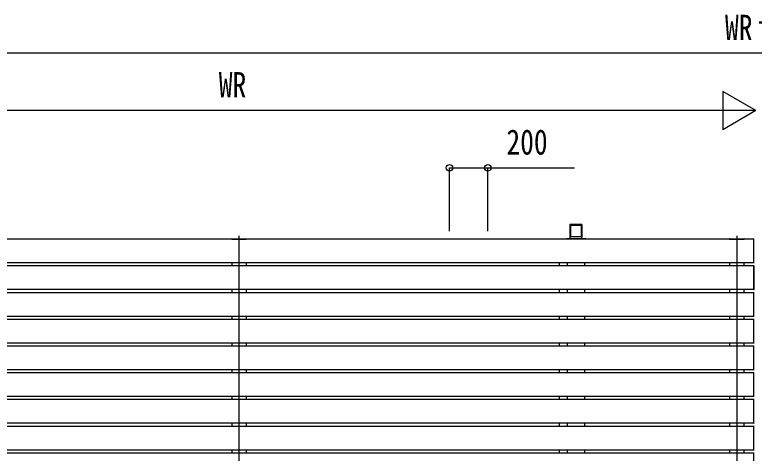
# Model space of a CAD drawing. Units: millimetres, scale not verified. Extents: x -16820 to 16820, y -11881 to 11886.
# Drawn here: x -12951 to -9082, y -4991 to -2696 of the extents above; entities that cross this region are included whole.
import ezdxf
from ezdxf.enums import TextEntityAlignment as Align

# ---------------------------------------------------------------- set-up
doc = ezdxf.new("R2010")
doc.units = ezdxf.units.MM
doc.header["$LTSCALE"] = 60
for name, color, linetype in [('0-4_YKK_12', 2, 'Continuous'), ('0-5_YKK_13', 4, 'Continuous'), ('0-6_YKK_A1', 4, 'Continuous'), ('0-7_YKK_D', 6, 'Continuous')]:
    doc.layers.add(name, color=color, linetype=linetype)
doc.styles.add('ＭＳ ゴシック', font='')
doc.styles.get('ＭＳ ゴシック').set_extended_font_data('MS Gothic')

msp = doc.modelspace()

# ---------------------------------------------------------------- linework, layer by layer
at = {"layer": '0-4_YKK_12'}
for p, q in [((-11777.92, -3853.71), (-11777.92, -7400.08)), ((-9172.92, -3853.71), (-9172.92, -7400.08))]:
    msp.add_line(p, q, dxfattribs=at)
at = {"layer": '0-5_YKK_13'}
for p, q in [((-11814.83, -3868.3), (-11741.01, -3868.3)), ((-9209.83, -3868.3), (-9136.01, -3868.3)), ((-11815.92, -3870.8), (-11815.83, -3869.24)), ((-11815.92, -3870.8), (-11739.92, -3870.8)), ((-11740.02, -3869.24), (-11739.92, -3870.8)), ((-9210.92, -3870.8), (-9210.83, -3869.24)), ((-9210.92, -3870.8), (-9134.92, -3870.8)), ((-9135.02, -3869.24), (-9134.92, -3870.8)), ((-9083.42, -3993.8), (-9083.42, -3871.8)), ((-9083.42, -3995.1), (-9083.42, -3993.8)), ((-9081.86, -3995), (-9083.42, -3995.1)), ((-9083.42, -4133.8), (-9083.42, -4011.8)), ((-9083.42, -4135.1), (-9083.42, -4133.8)), ((-9081.86, -4135), (-9083.42, -4135.1)), ((-9083.42, -4273.8), (-9083.42, -4151.8)), ((-9083.42, -4275.1), (-9083.42, -4273.8)), ((-9081.86, -4275), (-9083.42, -4275.1)), ((-9083.42, -4413.8), (-9083.42, -4291.8)), ((-9083.42, -4415.1), (-9083.42, -4413.8)), ((-9081.86, -4415), (-9083.42, -4415.1)), ((-9083.42, -4553.8), (-9083.42, -4431.8)), ((-9083.42, -4555.1), (-9083.42, -4553.8)), ((-9081.86, -4555), (-9083.42, -4555.1)), ((-9083.42, -4693.8), (-9083.42, -4571.8)), ((-9083.42, -4695.1), (-9083.42, -4693.8)), ((-9081.86, -4695), (-9083.42, -4695.1)), ((-9083.42, -4833.8), (-9083.42, -4711.8)), ((-9083.42, -4835.1), (-9083.42, -4833.8)), ((-9081.86, -4835), (-9083.42, -4835.1)), ((-9083.42, -4973.8), (-9083.42, -4851.8)), ((-9083.42, -4975.1), (-9083.42, -4973.8)), ((-9081.86, -4975), (-9083.42, -4975.1))]:
    msp.add_line(p, q, dxfattribs=at)
for points in [[(-9083.42, -3871.8), (-9083.42, -3870.5), (-9081.86, -3870.6)], [(-9083.42, -4011.8), (-9083.42, -4010.5), (-9081.86, -4010.6)], [(-9083.42, -4151.8), (-9083.42, -4150.5), (-9081.86, -4150.6)], [(-9083.42, -4291.8), (-9083.42, -4290.5), (-9081.86, -4290.6)], [(-9083.42, -4431.8), (-9083.42, -4430.5), (-9081.86, -4430.6)], [(-9083.42, -4571.8), (-9083.42, -4570.5), (-9081.86, -4570.6)], [(-9083.42, -4711.8), (-9083.42, -4710.5), (-9081.86, -4710.6)], [(-9083.42, -4851.8), (-9083.42, -4850.5), (-9081.86, -4850.6)], [(-9083.42, -4991.8), (-9083.42, -4990.5), (-9081.86, -4990.6)]]:
    msp.add_lwpolyline(points, dxfattribs=at)
for centre, start, end in [((-11814.83, -3869.3), 90, 176.5), ((-11741.01, -3869.3), 3.5, 90), ((-9209.83, -3869.3), 90, 176.5), ((-9136.01, -3869.3), 3.5, 90)]:
    msp.add_arc(centre, 1, start, end, dxfattribs=at)
at = {"layer": '0-6_YKK_A1'}
for p, q in [((-10046.17, -3800.39), (-10046.17, -3858.48)), ((-10045.81, -3794.42), (-10046.16, -3800.05)), ((-9984.53, -3793.96), (-10045.31, -3793.96)), ((-10043.66, -3800.39), (-10043.66, -3858.23)), ((-10043.39, -3795.96), (-10043.65, -3800.05)), ((-10043.39, -3795.96), (-9986.45, -3795.96)), ((-10042.42, -3797.97), (-10042.42, -3858.23)), ((-10041.42, -3797.03), (-9988.42, -3797.03)), ((-9987.42, -3797.97), (-9987.42, -3858.23)), ((-9986.45, -3795.96), (-9986.19, -3800.05)), ((-9986.18, -3800.39), (-9986.18, -3858.23)), ((-9984.03, -3794.42), (-9983.68, -3800.05)), ((-9983.67, -3800.39), (-9983.67, -3858.48)), ((-10064.54, -3870.8), (-10064.36, -3867.74)), ((-10063.35, -3866.8), (-10062.73, -3866.8)), ((-10046.51, -3859.17), (-10046.98, -3866.8)), ((-9984.33, -3858.23), (-10045.51, -3858.23)), ((-9984.33, -3858.23), (-10045.51, -3858.23)), ((-10045.51, -3858.23), (-10045.51, -3858.23)), ((-9984.33, -3858.23), (-9984.33, -3858.23)), ((-9982.86, -3866.8), (-9983.33, -3859.17)), ((-9965.3, -3870.8), (-9965.49, -3867.74)), ((-9083.42, -3870.8), (-14472.42, -3870.8)), ((-9083.42, -3994.8), (-9083.42, -3870.8)), ((-9083.42, -4010.8), (-14472.42, -4010.8)), ((-11815.42, -3994.8), (-11815.42, -4010.8)), ((-11740.42, -3994.8), (-11740.42, -4010.8)), ((-10100.12, -4010.8), (-10100.12, -3994.8)), ((-10060.12, -3994.8), (-10060.12, -4010.8)), ((-9969.72, -3994.8), (-9969.72, -4010.8)), ((-9210.42, -3994.8), (-9210.42, -4010.8)), ((-9135.42, -3994.8), (-9135.42, -4010.8)), ((-9083.42, -4010.8), (-9083.42, -4134.8)), ((-11815.42, -4134.8), (-11815.42, -4150.8)), ((-11740.42, -4134.8), (-11740.42, -4150.8)), ((-10100.12, -4150.8), (-10100.12, -4134.8)), ((-10060.12, -4134.8), (-10060.12, -4150.8)), ((-9969.72, -4134.8), (-9969.72, -4150.8)), ((-9210.42, -4134.8), (-9210.42, -4150.8)), ((-9135.42, -4134.8), (-9135.42, -4150.8)), ((-9083.42, -4150.8), (-14472.42, -4150.8)), ((-9083.42, -4274.8), (-9083.42, -4150.8)), ((-9083.42, -4290.8), (-14472.42, -4290.8)), ((-11815.42, -4274.8), (-11815.42, -4290.8)), ((-11740.42, -4274.8), (-11740.42, -4290.8)), ((-10100.12, -4290.8), (-10100.12, -4274.8)), ((-10060.12, -4274.8), (-10060.12, -4290.8)), ((-9969.72, -4274.8), (-9969.72, -4290.8)), ((-9210.42, -4274.8), (-9210.42, -4290.8)), ((-9135.42, -4274.8), (-9135.42, -4290.8)), ((-9083.42, -4414.8), (-9083.42, -4290.8)), ((-9083.42, -4430.8), (-14472.42, -4430.8)), ((-11815.42, -4414.8), (-11815.42, -4430.8)), ((-11740.42, -4414.8), (-11740.42, -4430.8)), ((-10100.12, -4430.8), (-10100.12, -4414.8)), ((-10060.12, -4414.8), (-10060.12, -4430.8)), ((-9969.72, -4414.8), (-9969.72, -4430.8)), ((-9210.42, -4414.8), (-9210.42, -4430.8)), ((-9135.42, -4414.8), (-9135.42, -4430.8)), ((-9083.42, -4554.8), (-9083.42, -4430.8)), ((-11815.42, -4554.8), (-11815.42, -4570.8)), ((-11740.42, -4554.8), (-11740.42, -4570.8)), ((-10100.12, -4570.8), (-10100.12, -4554.8)), ((-10060.12, -4554.8), (-10060.12, -4570.8)), ((-9969.72, -4554.8), (-9969.72, -4570.8)), ((-9210.42, -4554.8), (-9210.42, -4570.8)), ((-9135.42, -4554.8), (-9135.42, -4570.8)), ((-9083.42, -4570.8), (-14472.42, -4570.8)), ((-9083.42, -4694.8), (-9083.42, -4570.8)), ((-9083.42, -4710.8), (-14472.42, -4710.8)), ((-11815.42, -4694.8), (-11815.42, -4710.8)), ((-11740.42, -4694.8), (-11740.42, -4710.8)), ((-10100.12, -4710.8), (-10100.12, -4694.8)), ((-10060.12, -4694.8), (-10060.12, -4710.8)), ((-9969.72, -4694.8), (-9969.72, -4710.8)), ((-9210.42, -4694.8), (-9210.42, -4710.8)), ((-9135.42, -4694.8), (-9135.42, -4710.8)), ((-9083.42, -4834.8), (-9083.42, -4710.8)), ((-11815.42, -4834.8), (-11815.42, -4850.8)), ((-11740.42, -4834.8), (-11740.42, -4850.8)), ((-10100.12, -4850.8), (-10100.12, -4834.8)), ((-10060.12, -4834.8), (-10060.12, -4850.8)), ((-9969.72, -4834.8), (-9969.72, -4850.8)), ((-9210.42, -4834.8), (-9210.42, -4850.8)), ((-9135.42, -4834.8), (-9135.42, -4850.8)), ((-9083.42, -4850.8), (-14472.42, -4850.8)), ((-9083.42, -4974.8), (-9083.42, -4850.8)), ((-9083.42, -4990.8), (-14472.42, -4990.8)), ((-11815.42, -4974.8), (-11815.42, -4990.8)), ((-11740.42, -4974.8), (-11740.42, -4990.8)), ((-10100.12, -4990.8), (-10100.12, -4974.8)), ((-10060.12, -4974.8), (-10060.12, -4990.8)), ((-9969.72, -4974.8), (-9969.72, -4990.8)), ((-9210.42, -4974.8), (-9210.42, -4990.8)), ((-9135.42, -4974.8), (-9135.42, -4990.8)), ((-9083.42, -5114.8), (-9083.42, -4990.8))]:
    msp.add_line(p, q, dxfattribs=at)
for points in [[(-10062.73, -3866.8), (-9967.11, -3866.8), (-9966.49, -3866.8)], [(-9083.42, -3994.8), (-14472.04, -3994.8), (-14472.42, -3870.8)], [(-9083.42, -4134.8), (-14472.04, -4134.8), (-14472.42, -4010.8)], [(-9083.42, -4274.8), (-14472.04, -4274.8), (-14472.42, -4150.8)], [(-9083.42, -4414.8), (-14472.04, -4414.8), (-14472.42, -4290.8)], [(-9083.42, -4554.8), (-14472.04, -4554.8), (-14472.42, -4430.8)], [(-9083.42, -4694.8), (-14472.04, -4694.8), (-14472.42, -4570.8)], [(-9083.42, -4834.8), (-14472.04, -4834.8), (-14472.42, -4710.8)], [(-9083.42, -4974.8), (-14472.04, -4974.8), (-14472.42, -4850.8)]]:
    msp.add_lwpolyline(points, dxfattribs=at)
for centre, radius, start, end in [((-10045.51, -3859.23), 1, 90, 176.48397), ((-10045.51, -3859.23), 0.999, 89.96394, 176.45762), ((-9984.33, -3859.23), 1, 3.51603, 90), ((-9984.33, -3859.23), 0.999, 3.54238, 90.03606)]:
    msp.add_arc(centre, radius, start, end, dxfattribs=at)
for centre, major_axis, ratio, start_param, end_param in [((-10046.13, -3800.02), (0.033, 0.5), 0.058294, 1.6269593, 2.4123574), ((-10045.31, -3794.46), (-0.407, 0.293), 0.996273, 5.3376209, 6.843095), ((-10043.62, -3800.02), (0.033, 0.5), 0.058294, 1.6269593, 2.4123574), ((-10041.42, -3797.97), (-1, 0), 0.946294, 4.712389, 6.2831853), ((-9988.42, -3797.97), (-1, 0), 0.946294, 3.1415927, 4.712389), ((-9986.22, -3800.02), (-0.033, 0.5), 0.058294, 3.8708279, 4.6562261), ((-9984.53, -3794.46), (-0.407, -0.293), 0.996273, 2.5816829, 4.087157), ((-9983.71, -3800.02), (-0.033, 0.5), 0.058294, 3.8708279, 4.6562261), ((-10063.36, -3867.8), (-0.712, -0.702), 0.999635, 5.3912728, 5.4437165), ((-10063.35, -3867.8), (-1, 0), 0.996804, 4.712389, 6.1697389), ((-9966.49, -3867.8), (-1, 0), 0.996804, 3.2550391, 4.712389), ((-9966.48, -3867.8), (-0.712, 0.702), 0.999635, 3.9810615, 4.0335052)]:
    msp.add_ellipse(centre, major_axis=major_axis, ratio=ratio, start_param=start_param, end_param=end_param, dxfattribs=at)
at = {"layer": '0-7_YKK_D'}
for p, q in [((-3869.92, -2897.39), (-14282.83, -2897.39)), ((-9072.83, -3197.39), (-9246.04, -3097.39)), ((-9246.04, -3097.39), (-9246.04, -3297.39)), ((-9272.83, -3197.39), (-14282.92, -3197.39)), ((-9072.83, -3197.39), (-9419.24, -3197.39)), ((-9072.83, -3197.39), (-9246.04, -3297.39)), ((-10676.33, -3828.15), (-10676.33, -3496.39)), ((-10476.33, -3828.15), (-10476.33, -3496.39))]:
    msp.add_line(p, q, dxfattribs=at)
msp.add_lwpolyline([(-10676.33, -3497.39), (-10476.33, -3497.39), (-10021.93, -3497.39)], dxfattribs=at)
for centre in [(-10676.33, -3497.39), (-10476.33, -3497.39)]:
    msp.add_circle(centre, 17, dxfattribs=at)

# ---------------------------------------------------------------- texts
at = {"layer": '0-7_YKK_D', "style": 'ＭＳ ゴシック', "width": 0.8}
for s, p in [('WRｔ', (-9234.78, -2867.39)), ('WR', (-11883.48, -3167.39)), ('200', (-10378.33, -3467.39))]:
    msp.add_text(s, height=132, dxfattribs=at).set_placement(p, align=Align.BOTTOM_LEFT)

doc.saveas('drawing.dxf')
